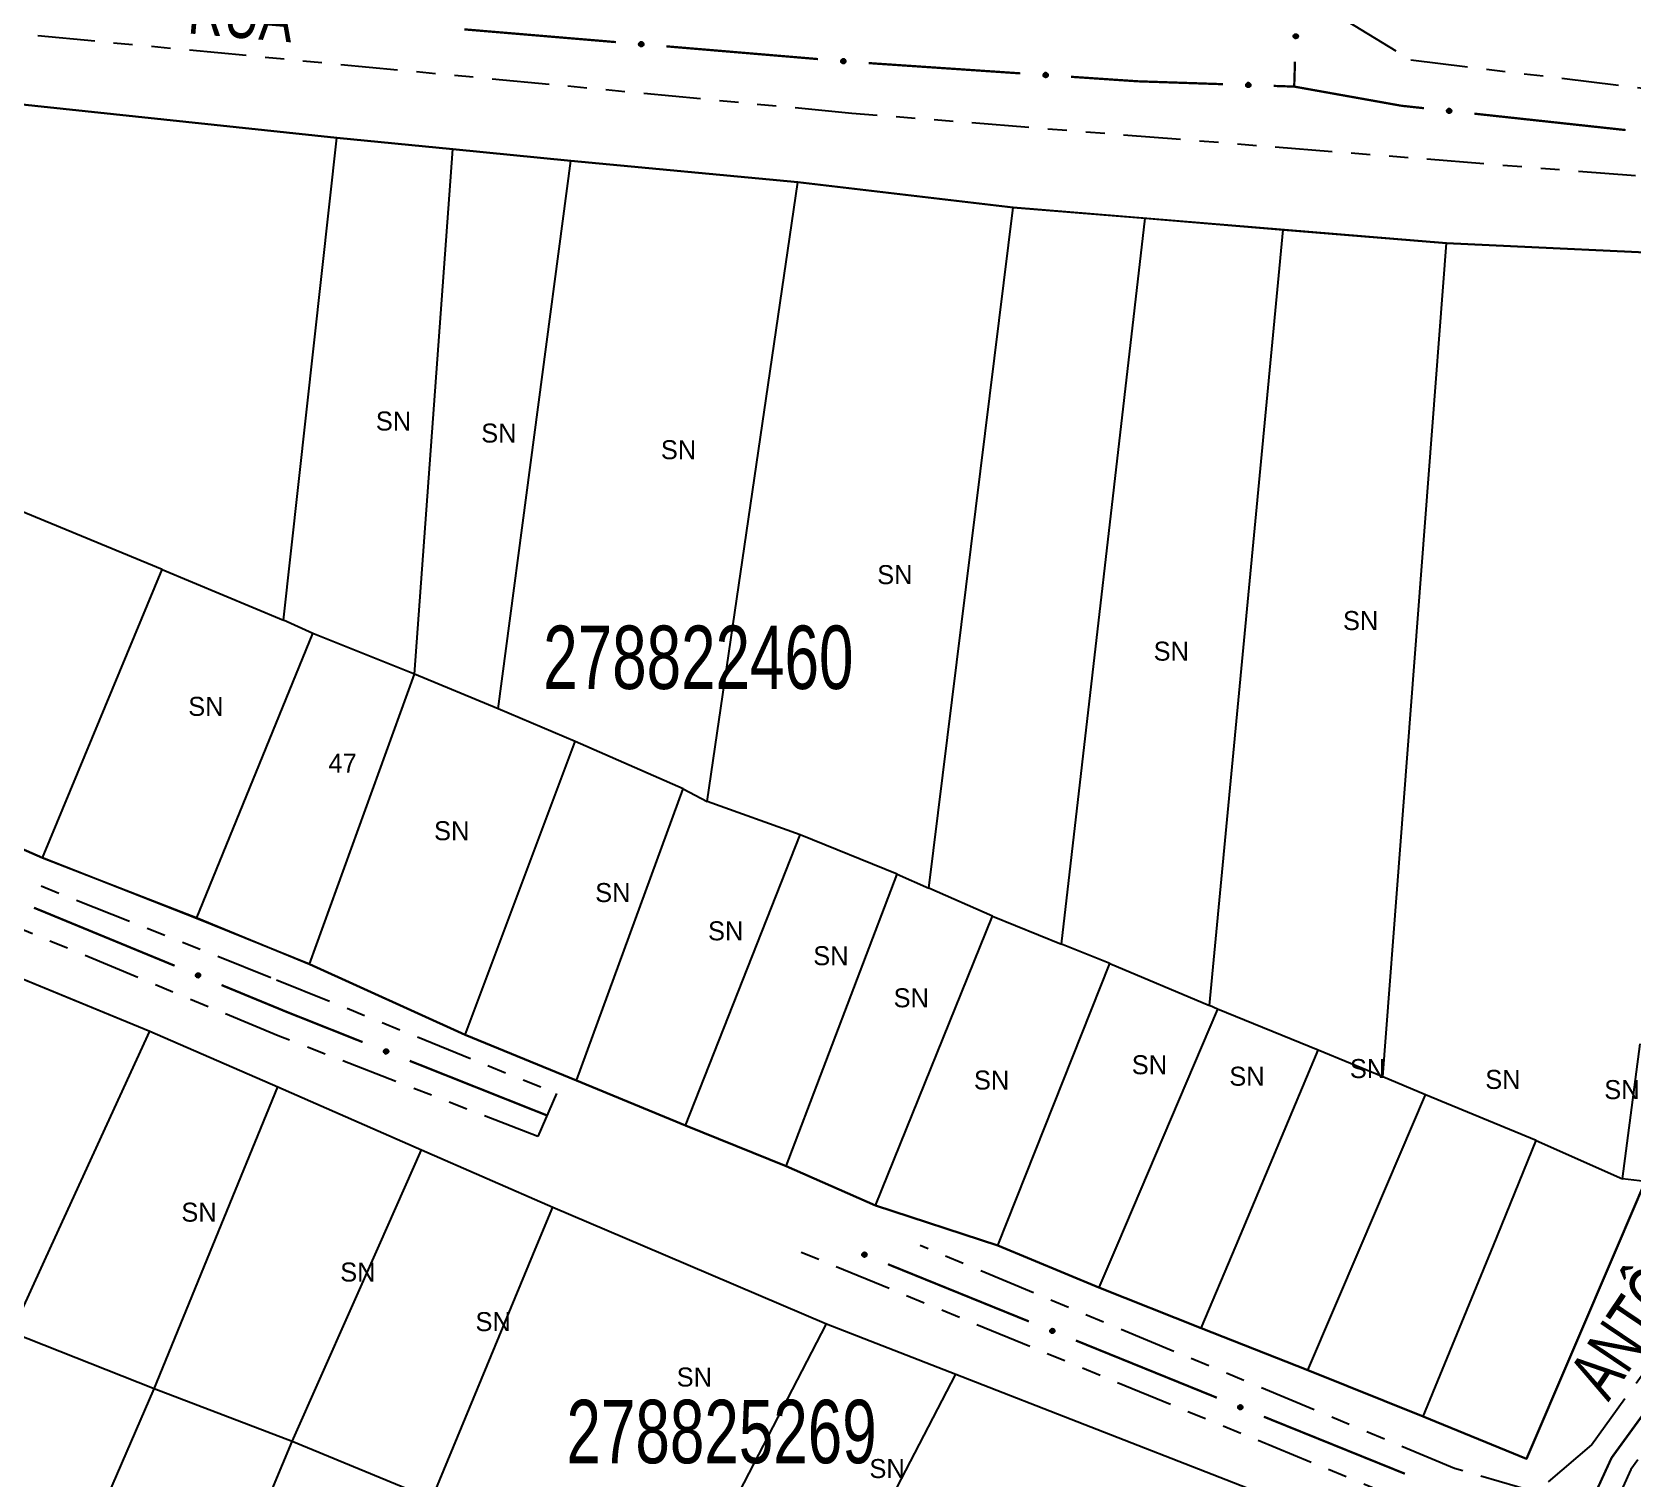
# Model space of a CAD drawing. Extents: x 205454 to 206599, y 4874260 to 4875179.
# Drawn here: x 205575.3 to 205701.6, y 4874433.7 to 4874547.8 of the extents above; entities that cross this region are included whole.
import ezdxf
from ezdxf.enums import TextEntityAlignment as Align

# ---------------------------------------------------------------- set-up
doc = ezdxf.new("R2010")
doc.units = 0
doc.header["$LTSCALE"] = 1.5
doc.header["$MEASUREMENT"] = 0
doc.linetypes.add('TRACO_25', pattern=[8, 3, -1, 1, -1, 1, -1])
for name, color, linetype in [('CD_MALHA_LOTES', 7, 'CONTINUOUS'), ('CD_TXT_QUADRA', 255, 'CONTINUOUS'), ('RU-QUADRA', 210, 'CONTINUOUS'), ('SV-EIXO-RUA-N-PAV', 6, 'CONTINUOUS'), ('SV-RUA-NAO-PAV', 7, 'CONTINUOUS'), ('SV-TXT-RUA-PAV', 7, 'CONTINUOUS'), ('Th_NmrPort', 7, 'CONTINUOUS')]:
    doc.layers.add(name, color=color, linetype=linetype)
doc.styles.add('ARIAL', font='ARIAL.SHX')

msp = doc.modelspace()

# ---------------------------------------------------------------- linework, layer by layer
at = {"layer": 'CD_MALHA_LOTES', "linetype": 'Continuous', "flags": 128}
for points in [[(205561.881396, 4874543.442046), (205599.374692, 4874539.463658)], [(205595.151931, 4874501.414123), (205599.374692, 4874539.463658)], [(205599.374692, 4874539.463658), (205608.520055, 4874538.567054)], [(205605.489206, 4874497.149997), (205608.520055, 4874538.567054)], [(205608.520055, 4874538.567054), (205617.819947, 4874537.6553)], [(205612.079219, 4874494.436462), (205617.819947, 4874537.6553)], [(205617.819947, 4874537.6553), (205635.722695, 4874535.967499)], [(205628.567301, 4874487.117363), (205635.722695, 4874535.967499)], [(205635.722695, 4874535.967499), (205652.699019, 4874533.973116)], [(205646.062796, 4874480.280043), (205652.699019, 4874533.973116)], [(205652.699019, 4874533.973116), (205663.135003, 4874533.113682)], [(205656.519874, 4874475.855895), (205663.135003, 4874533.113682)], [(205663.135003, 4874533.113682), (205674.019821, 4874532.217285)], [(205668.183538, 4874471.029551), (205674.019821, 4874532.217285)], [(205674.019821, 4874532.217285), (205686.88562, 4874531.157749)], [(205681.858178, 4874465.398817), (205686.88562, 4874531.157749)], [(205686.88562, 4874531.157749), (205708.201971, 4874530.152261)], [(205585.589951, 4874505.419817), (205566.036006, 4874513.496088)], [(205576.157188, 4874482.677812), (205585.589951, 4874505.419817)], [(205585.589951, 4874505.419817), (205595.151931, 4874501.414123)], [(205588.303486, 4874477.896822), (205597.477818, 4874500.380395)], [(205597.477818, 4874500.380395), (205595.151931, 4874501.414123)], [(205605.489206, 4874497.149997), (205597.477818, 4874500.380395)], [(205597.219386, 4874474.278776), (205605.489206, 4874497.149997)], [(205612.079219, 4874494.436462), (205605.489206, 4874497.149997)], [(205618.152368, 4874491.852144), (205612.079219, 4874494.436462)], [(205609.4949, 4874468.722491), (205618.152368, 4874491.852144)], [(205626.68062, 4874488.104881), (205618.152368, 4874491.852144)], [(205576.157188, 4874482.677812), (205557.240525, 4874490.939934)], [(205618.281584, 4874465.104444), (205626.68062, 4874488.104881)], [(205626.68062, 4874488.104881), (205628.567301, 4874487.117363)], [(205635.907365, 4874484.503094), (205628.567301, 4874487.117363)], [(205626.857971, 4874461.577962), (205635.907365, 4874484.503094)], [(205643.549076, 4874481.38608), (205635.907365, 4874484.503094)], [(205550.345479, 4874483.098885), (205584.618857, 4874469.015693)], [(205588.303486, 4874477.896822), (205576.157188, 4874482.677812)], [(205634.801328, 4874458.360399), (205643.549076, 4874481.38608)], [(205643.549076, 4874481.38608), (205646.062796, 4874480.280043)], [(205651.090238, 4874478.067969), (205646.062796, 4874480.280043)], [(205597.219386, 4874474.278776), (205588.303486, 4874477.896822)], [(205641.839746, 4874455.243386), (205651.090238, 4874478.067969)], [(205651.090238, 4874478.067969), (205656.519874, 4874475.855895)], [(205660.34073, 4874474.347663), (205656.519874, 4874475.855895)], [(205609.4949, 4874468.722491), (205597.219386, 4874474.278776)], [(205651.501638, 4874452.103752), (205660.34073, 4874474.347663)], [(205660.34073, 4874474.347663), (205668.183538, 4874471.029551)], [(205668.837105, 4874470.727905), (205660.891054, 4874452.104778)], [(205668.837105, 4874470.727905), (205668.183538, 4874471.029551)], [(205676.780463, 4874467.510342), (205668.837105, 4874470.727905)], [(205576.867882, 4874452.10614), (205584.618857, 4874469.015693)], [(205584.618857, 4874469.015693), (205594.711939, 4874464.60449)], [(205618.281584, 4874465.104444), (205609.4949, 4874468.722491)], [(205700.761358, 4874457.354911), (205702.169041, 4874468.013087)], [(205670.289589, 4874452.104625), (205676.780463, 4874467.510342)], [(205681.858178, 4874465.398817), (205676.780463, 4874467.510342)], [(205626.857971, 4874461.577962), (205618.281584, 4874465.104444)], [(205685.226564, 4874463.991134), (205681.858178, 4874465.398817)], [(205589.594076, 4874452.105933), (205594.711939, 4874464.60449)], [(205594.711939, 4874464.60449), (205606.049721, 4874459.649288)], [(205680.15483, 4874452.104465), (205685.226564, 4874463.991134)], [(205693.974312, 4874460.371376), (205685.226564, 4874463.991134)], [(205634.801328, 4874458.360399), (205626.857971, 4874461.577962)], [(205690.584243, 4874452.104296), (205693.974312, 4874460.371376)], [(205693.974312, 4874460.371376), (205700.761358, 4874457.354911)], [(205602.704431, 4874452.105721), (205606.049721, 4874459.649288)], [(205606.049721, 4874459.649288), (205616.403012, 4874455.124361)], [(205641.839746, 4874455.243386), (205634.801328, 4874458.360399)], [(205702.571236, 4874457.153813), (205700.40531, 4874452.104137)], [(205702.571236, 4874457.153813), (205700.761358, 4874457.354911)], [(205615.151336, 4874452.105519), (205616.403012, 4874455.124361)], [(205616.403012, 4874455.124361), (205623.489494, 4874452.105384)], [(205651.501638, 4874452.103752), (205641.839746, 4874455.243386)], [(205573.720521, 4874445.239845), (205576.867882, 4874452.10614)], [(205584.960103, 4874440.789107), (205589.594076, 4874452.105933)], [(205595.841668, 4874436.63032), (205602.704431, 4874452.105721)], [(205606.855868, 4874432.098188), (205615.151336, 4874452.105519)], [(205623.489494, 4874452.105384), (205637.999833, 4874445.923702)], [(205659.473261, 4874448.781902), (205651.501638, 4874452.103752)], [(205660.891054, 4874452.104778), (205659.473261, 4874448.781902)], [(205667.54623, 4874445.593419), (205670.289589, 4874452.104625)], [(205675.9584, 4874442.269255), (205680.15483, 4874452.104465)], [(205685.048971, 4874438.60589), (205690.584243, 4874452.104296)], [(205700.40531, 4874452.104137), (205693.18978, 4874435.281726)], [(205667.54623, 4874445.593419), (205659.473261, 4874448.781902)], [(205584.960103, 4874440.789107), (205573.720521, 4874445.239845)], [(205626.914363, 4874424.536863), (205637.999833, 4874445.923702)], [(205637.999833, 4874445.923702), (205648.189695, 4874441.948221)], [(205675.9584, 4874442.269255), (205667.54623, 4874445.593419)], [(205637.10658, 4874420.570064), (205648.189695, 4874441.948221)], [(205648.189695, 4874441.948221), (205669.495393, 4874433.635999)], [(205685.048971, 4874438.60589), (205675.9584, 4874442.269255)], [(205575.512253, 4874418.990555), (205584.960103, 4874440.789107)], [(205595.841668, 4874436.63032), (205584.960103, 4874440.789107)], [(205693.18978, 4874435.281726), (205685.048971, 4874438.60589)], [(205586.534662, 4874414.368695), (205595.841668, 4874436.63032)], [(205606.855868, 4874432.098188), (205595.841668, 4874436.63032)]]:
    msp.add_lwpolyline(points, dxfattribs=at)
at = {"layer": 'RU-QUADRA', "linetype": 'Continuous', "flags": 128}
for points in [[(205708.201971, 4874530.152261), (205686.88562, 4874531.157749), (205652.699019, 4874533.973116), (205635.722695, 4874535.967499), (205617.819947, 4874537.6553), (205608.520055, 4874538.567054), (205599.374692, 4874539.463658), (205561.881396, 4874543.442046), (205561.881396, 4874544.647619), (205550.3128, 4874546.425417), (205550.06107, 4874544.159841), (205540.411394, 4874545.082853), (205531.18127, 4874546.005866), (205524.720183, 4874546.677147), (205518.930378, 4874547.348429), (205504.66564, 4874549.949646)], [(205557.240525, 4874490.939934), (205576.157188, 4874482.677812), (205588.357738, 4874477.932243), (205597.219386, 4874474.278776), (205609.4949, 4874468.722491), (205618.281584, 4874465.104444), (205626.857971, 4874461.577962), (205634.801328, 4874458.360399), (205641.839746, 4874455.243386), (205651.49597, 4874452.10493), (205659.473261, 4874448.781902), (205667.54623, 4874445.593419), (205675.9584, 4874442.269255), (205685.048971, 4874438.60589), (205693.18978, 4874435.281726), (205700.40531, 4874452.104137), (205702.571236, 4874457.153813)], [(205550.363656, 4874483.091419), (205584.618857, 4874469.015693), (205594.711939, 4874464.60449), (205606.049721, 4874459.649288), (205616.403012, 4874455.124361), (205623.489494, 4874452.105384), (205637.999833, 4874445.923702), (205648.189695, 4874441.948221), (205669.495393, 4874433.635999), (205678.758668, 4874430.022017), (205688.021872, 4874426.408063), (205676.947955, 4874405.063847), (205665.436864, 4874381.461696), (205652.489589, 4874386.712817), (205630.779439, 4874395.816205), (205619.623781, 4874400.493937), (205608.24624, 4874405.264709), (205586.534662, 4874414.368695), (205575.512253, 4874418.990555), (205564.108776, 4874423.772201)]]:
    msp.add_lwpolyline(points, dxfattribs=at)
at = {"layer": 'SV-EIXO-RUA-N-PAV', "const_width": 0.18}
for points in [[(205621.376459, 4874547.013053), (205609.418572, 4874548.017516)], [(205637.320308, 4874545.673769), (205625.362421, 4874546.678232)], [(205653.280298, 4874544.547317), (205641.307697, 4874545.357771)], [(205674.938285, 4874545.473437), (205674.907842, 4874544.473901)], [(205662.529068, 4874543.921246), (205657.271165, 4874544.277166)], [(205663.258714, 4874543.896535), (205662.529068, 4874543.921246)], [(205669.255275, 4874543.693429), (205663.258714, 4874543.896535)], [(205674.878271, 4874543.502975), (205673.252983, 4874543.558025)], [(205674.907842, 4874544.473901), (205674.878271, 4874543.502975)], [(205675.246221, 4874543.437217), (205674.878271, 4874543.502975)], [(205683.327878, 4874541.992879), (205675.246221, 4874543.437217)], [(205684.11357, 4874541.907731), (205683.327878, 4874541.992879)], [(205685.107749, 4874541.799988), (205684.11357, 4874541.907731)], [(205701.014608, 4874540.076091), (205689.084464, 4874541.369013)], [(205575.478708, 4874478.737466), (205576.063769, 4874478.499628)], [(205576.063769, 4874478.499628), (205586.574078, 4874474.166625)], [(205590.272142, 4874472.642053), (205594.894723, 4874470.736338)], [(205594.894723, 4874470.736338), (205595.367839, 4874470.54129)], [(205595.367839, 4874470.54129), (205601.396791, 4874468.143542)], [(205605.113631, 4874466.665334), (205615.334942, 4874462.600261)], [(205615.334942, 4874462.600261), (205615.945342, 4874462.357502)], [(205653.951013, 4874446.112354), (205642.831564, 4874450.62432)], [(205668.776946, 4874440.096398), (205657.657496, 4874444.608365)], [(205683.610116, 4874434.098311), (205672.485153, 4874438.596666)], [(205702.677553, 4874439.162574), (205700.325917, 4874435.926866)], [(205700.325917, 4874435.926866), (205699.908916, 4874435.353097)], [(205699.908916, 4874435.353097), (205698.118973, 4874431.453578)]]:
    msp.add_lwpolyline(points, dxfattribs=at)
at = {"layer": 'SV-EIXO-RUA-N-PAV'}
for points in [[(205675.113574, 4874547.612773), (205675.14759, 4874547.577631), (205675.169639, 4874547.540473), (205675.179109, 4874547.504188), (205675.179116, 4874547.469942), (205675.175178, 4874547.434905), (205675.163413, 4874547.400458), (205675.141888, 4874547.365117), (205675.106875, 4874547.330746), (205675.067325, 4874547.310661), (205675.032248, 4874547.299474), (205674.996539, 4874547.29741), (205674.962567, 4874547.301806), (205674.927189, 4874547.315209), (205674.891587, 4874547.337374), (205674.857879, 4874547.373416), (205674.836512, 4874547.409994), (205674.828274, 4874547.445331), (205674.826427, 4874547.481244), (205674.830876, 4874547.516965), (205674.842619, 4874547.550713), (205674.864999, 4874547.586518), (205674.901015, 4874547.619317), (205674.937253, 4874547.641044), (205674.972465, 4874547.649776), (205675.007862, 4874547.650799), (205675.043052, 4874547.647276), (205675.078172, 4874547.636892), (205675.113574, 4874547.612773)], [(205623.503402, 4874546.723922), (205623.466496, 4874546.691828), (205623.428214, 4874546.671792), (205623.391476, 4874546.664271), (205623.357278, 4874546.66609), (205623.322502, 4874546.671891), (205623.28873, 4874546.685476), (205623.254587, 4874546.708856), (205623.222134, 4874546.745652), (205623.204186, 4874546.786216), (205623.194885, 4874546.82184), (205623.194729, 4874546.857608), (205623.200931, 4874546.891298), (205623.216201, 4874546.925911), (205623.240233, 4874546.96028), (205623.278022, 4874546.992018), (205623.315687, 4874547.011403), (205623.351413, 4874547.017745), (205623.387373, 4874547.017675), (205623.422806, 4874547.011327), (205623.45588, 4874546.997801), (205623.490441, 4874546.973543), (205623.521272, 4874546.93583), (205623.541036, 4874546.898484), (205623.547877, 4874546.862856), (205623.547011, 4874546.827455), (205623.541617, 4874546.792504), (205623.529374, 4874546.757987), (205623.503402, 4874546.723922)], [(205639.447251, 4874545.384638), (205639.410345, 4874545.352544), (205639.372063, 4874545.332508), (205639.335325, 4874545.324987), (205639.301127, 4874545.326806), (205639.266351, 4874545.332608), (205639.232579, 4874545.346192), (205639.198436, 4874545.369572), (205639.165983, 4874545.406368), (205639.148035, 4874545.446932), (205639.138734, 4874545.482556), (205639.138578, 4874545.518325), (205639.144779, 4874545.552014), (205639.16005, 4874545.586627), (205639.184082, 4874545.620996), (205639.221871, 4874545.652734), (205639.259536, 4874545.672119), (205639.295262, 4874545.678461), (205639.331222, 4874545.678391), (205639.366655, 4874545.672043), (205639.399729, 4874545.658517), (205639.43429, 4874545.634259), (205639.465121, 4874545.596546), (205639.484885, 4874545.5592), (205639.491726, 4874545.523573), (205639.49086, 4874545.488171), (205639.485465, 4874545.45322), (205639.473223, 4874545.418703), (205639.447251, 4874545.384638)], [(205655.411649, 4874544.292708), (205655.375268, 4874544.260021), (205655.337317, 4874544.239367), (205655.300705, 4874544.231251), (205655.266482, 4874544.232515), (205655.231617, 4874544.237752), (205655.197629, 4874544.250787), (205655.163112, 4874544.27361), (205655.130066, 4874544.309875), (205655.111463, 4874544.350143), (205655.101586, 4874544.385611), (205655.100849, 4874544.421373), (205655.106504, 4874544.455158), (205655.121212, 4874544.490014), (205655.144682, 4874544.524768), (205655.181952, 4874544.557115), (205655.219298, 4874544.577108), (205655.254917, 4874544.584029), (205655.290873, 4874544.584541), (205655.326404, 4874544.578769), (205655.359693, 4874544.565781), (205655.394643, 4874544.542086), (205655.426082, 4874544.504878), (205655.446448, 4874544.467858), (205655.453866, 4874544.432346), (205655.453574, 4874544.396935), (205655.448747, 4874544.361901), (205655.437066, 4874544.32719), (205655.411649, 4874544.292708)], [(205671.394001, 4874543.510846), (205671.358743, 4874543.47695), (205671.32151, 4874543.455027), (205671.285192, 4874543.445681), (205671.250947, 4874543.445791), (205671.215924, 4874543.449849), (205671.181516, 4874543.46173), (205671.146249, 4874543.483376), (205671.111998, 4874543.518506), (205671.092048, 4874543.558124), (205671.08098, 4874543.593239), (205671.079038, 4874543.628955), (205671.08355, 4874543.662912), (205671.097074, 4874543.698244), (205671.119359, 4874543.73377), (205671.155517, 4874543.767355), (205671.192167, 4874543.788597), (205671.227532, 4874543.796714), (205671.263451, 4874543.79844), (205671.299157, 4874543.793868), (205671.332865, 4874543.78201), (205671.368594, 4874543.759508), (205671.401269, 4874543.723381), (205671.422873, 4874543.687069), (205671.431485, 4874543.651827), (205671.432387, 4874543.616427), (205671.428744, 4874543.58125), (205671.41824, 4874543.546165), (205671.394001, 4874543.510846)], [(205687.22709, 4874541.45958), (205687.18942, 4874541.428387), (205687.150666, 4874541.409282), (205687.113756, 4874541.40265), (205687.079613, 4874541.405294), (205687.044986, 4874541.411933), (205687.011553, 4874541.426329), (205686.977984, 4874541.450527), (205686.946429, 4874541.488096), (205686.929466, 4874541.529082), (205686.921028, 4874541.56492), (205686.921735, 4874541.600682), (205686.928749, 4874541.634211), (205686.944851, 4874541.668445), (205686.969705, 4874541.702224), (205687.00825, 4874541.733041), (205687.046372, 4874541.751511), (205687.082241, 4874541.756988), (205687.118189, 4874541.756049), (205687.153458, 4874541.748847), (205687.186196, 4874541.734527), (205687.220161, 4874541.709441), (205687.250072, 4874541.670995), (205687.268928, 4874541.633183), (205687.274908, 4874541.5974), (205687.273187, 4874541.56203), (205687.26695, 4874541.527219), (205687.253878, 4874541.493009), (205687.22709, 4874541.45958)], [(205588.332232, 4874473.560873), (205588.377115, 4874473.580303), (205588.419663, 4874473.587823), (205588.456956, 4874473.583882), (205588.489003, 4874473.571806), (205588.520396, 4874473.55576), (205588.548478, 4874473.532598), (205588.573952, 4874473.499987), (205588.593758, 4874473.4551), (205588.598598, 4874473.411007), (205588.59669, 4874473.374239), (205588.586022, 4874473.340098), (205588.569922, 4874473.309862), (205588.544899, 4874473.281487), (205588.511599, 4874473.255995), (205588.465981, 4874473.237171), (205588.424217, 4874473.230084), (205588.388246, 4874473.234844), (205588.353991, 4874473.245786), (205588.322137, 4874473.262552), (205588.294702, 4874473.285447), (205588.269096, 4874473.319021), (205588.251113, 4874473.364292), (205588.243569, 4874473.405866), (205588.247822, 4874473.441894), (205588.259354, 4874473.475376), (205588.275066, 4874473.507059), (205588.297173, 4874473.536257), (205588.332232, 4874473.560873)], [(205603.162382, 4874467.559823), (205603.207019, 4874467.579813), (205603.24947, 4874467.587865), (205603.286809, 4874467.58439), (205603.319004, 4874467.572716), (205603.350596, 4874467.557063), (205603.378965, 4874467.534255), (205603.404845, 4874467.501965), (205603.425211, 4874467.457329), (205603.430602, 4874467.4133), (205603.429153, 4874467.376511), (205603.418913, 4874467.342239), (205603.403193, 4874467.311804), (205603.378526, 4874467.283119), (205603.345548, 4874467.257212), (205603.300169, 4874467.237819), (205603.258497, 4874467.230211), (205603.222469, 4874467.23452), (205603.18808, 4874467.245033), (205603.156019, 4874467.2614), (205603.1283, 4874467.28395), (205603.102276, 4874467.317201), (205603.083728, 4874467.362244), (205603.075665, 4874467.403719), (205603.079467, 4874467.439798), (205603.09058, 4874467.473422), (205603.105894, 4874467.505299), (205603.127634, 4874467.534771), (205603.162382, 4874467.559823)], [(205641.070069, 4874451.220289), (205641.025295, 4874451.20061), (205640.982789, 4874451.192853), (205640.945475, 4874451.196587), (205640.913362, 4874451.208484), (205640.88188, 4874451.224356), (205640.853669, 4874451.247361), (205640.828015, 4874451.279829), (205640.807959, 4874451.324606), (205640.802874, 4874451.368671), (205640.804578, 4874451.40545), (205640.815056, 4874451.43965), (205640.830987, 4874451.469975), (205640.855852, 4874451.498488), (205640.88901, 4874451.524165), (205640.934523, 4874451.543242), (205640.976246, 4874451.550561), (205641.012243, 4874451.546002), (205641.046559, 4874451.53525), (205641.078506, 4874451.518661), (205641.106067, 4874451.495919), (205641.13186, 4874451.462488), (205641.150094, 4874451.417317), (205641.157869, 4874451.375787), (205641.153816, 4874451.339735), (205641.142471, 4874451.306189), (205641.126935, 4874451.274419), (205641.104991, 4874451.245099), (205641.070069, 4874451.220289)], [(205655.896002, 4874445.204333), (205655.851227, 4874445.184654), (205655.808722, 4874445.176897), (205655.771407, 4874445.180631), (205655.739294, 4874445.192528), (205655.707812, 4874445.2084), (205655.679602, 4874445.231405), (205655.653947, 4874445.263874), (205655.633892, 4874445.30865), (205655.628807, 4874445.352716), (205655.630511, 4874445.389494), (205655.640988, 4874445.423694), (205655.65692, 4874445.454019), (205655.681785, 4874445.482532), (205655.714943, 4874445.508209), (205655.760455, 4874445.527286), (205655.802179, 4874445.534605), (205655.838176, 4874445.530046), (205655.872492, 4874445.519294), (205655.904438, 4874445.502705), (205655.932, 4874445.479963), (205655.957792, 4874445.446532), (205655.976026, 4874445.401362), (205655.983801, 4874445.359831), (205655.979749, 4874445.323779), (205655.968403, 4874445.290233), (205655.952868, 4874445.258463), (205655.930923, 4874445.229143), (205655.896002, 4874445.204333)], [(205670.722931, 4874439.190478), (205670.67818, 4874439.170744), (205670.635684, 4874439.162935), (205670.598365, 4874439.166623), (205670.566238, 4874439.178482), (205670.534736, 4874439.194315), (205670.506498, 4874439.217285), (205670.480804, 4874439.249723), (205670.460693, 4874439.294475), (205670.455555, 4874439.338534), (205670.457213, 4874439.375314), (205670.467649, 4874439.409527), (205670.483543, 4874439.439871), (205670.508374, 4874439.468415), (205670.5415, 4874439.494132), (205670.586989, 4874439.513265), (205670.628704, 4874439.520635), (205670.664706, 4874439.51612), (205670.699035, 4874439.50541), (205670.731002, 4874439.48886), (205670.758591, 4874439.466152), (205670.784425, 4874439.432753), (205670.802714, 4874439.387605), (205670.81054, 4874439.346083), (205670.806531, 4874439.310027), (205670.795227, 4874439.276467), (205670.77973, 4874439.244678), (205670.757822, 4874439.215331), (205670.722931, 4874439.190478)]]:
    msp.add_lwpolyline(points, close=True, dxfattribs=at)
for points in [[(205674.830876, 4874547.516965), (205674.836512, 4874547.409994)], [(205674.837251, 4874547.529482), (205674.846902, 4874547.398133)], [(205674.842619, 4874547.550713), (205674.857879, 4874547.373416)], [(205674.85602, 4874547.563039), (205674.874505, 4874547.363163)], [(205674.864999, 4874547.586518), (205674.891587, 4874547.337374)], [(205674.884419, 4874547.599033), (205674.908969, 4874547.32935)], [(205674.901015, 4874547.619317), (205674.927189, 4874547.315209)], [(205674.918066, 4874547.628042), (205674.943973, 4874547.313267)], [(205674.937253, 4874547.641044), (205674.962567, 4874547.301806)], [(205674.953984, 4874547.641965), (205674.979144, 4874547.30264)], [(205674.972465, 4874547.649776), (205674.996539, 4874547.29741)], [(205674.989653, 4874547.647704), (205675.011836, 4874547.300279)], [(205675.007862, 4874547.650799), (205675.032248, 4874547.299474)], [(205675.026437, 4874547.645219), (205675.051721, 4874547.309985)], [(205675.043052, 4874547.647276), (205675.067325, 4874547.310661)], [(205675.060326, 4874547.637361), (205675.08768, 4874547.325272)], [(205675.078172, 4874547.636892), (205675.106875, 4874547.330746)], [(205675.09405, 4874547.624047), (205675.122608, 4874547.351511)], [(205675.113574, 4874547.612773), (205675.141888, 4874547.365117)], [(205675.131325, 4874547.592878), (205675.152455, 4874547.390192)], [(205675.14759, 4874547.577631), (205675.163413, 4874547.400458)], [(205675.16025, 4874547.556503), (205675.168579, 4874547.42656)], [(205675.169639, 4874547.540473), (205675.175178, 4874547.434905)], [(205623.547877, 4874546.862856), (205623.194729, 4874546.857608)], [(205623.547011, 4874546.827455), (205623.194885, 4874546.82184)], [(205623.544892, 4874546.845803), (205623.196778, 4874546.842181)], [(205623.541063, 4874546.881727), (205623.200879, 4874546.8747)], [(205623.541036, 4874546.898484), (205623.200931, 4874546.891298)], [(205623.541617, 4874546.792504), (205623.204186, 4874546.786216)], [(205623.540448, 4874546.809204), (205623.204344, 4874546.801835)], [(205623.529075, 4874546.918337), (205623.213367, 4874546.909254)], [(205623.521272, 4874546.93583), (205623.216201, 4874546.925911)], [(205623.530794, 4874546.775782), (205623.217691, 4874546.765111)], [(205623.529374, 4874546.757987), (205623.222134, 4874546.745652)], [(205623.501902, 4874546.953483), (205623.231293, 4874546.94335)], [(205623.490441, 4874546.973543), (205623.240233, 4874546.96028)], [(205623.515701, 4874546.742817), (205623.24203, 4874546.728833)], [(205623.503402, 4874546.723922), (205623.254587, 4874546.708856)], [(205623.467474, 4874546.983762), (205623.266897, 4874546.975962)], [(205623.45588, 4874546.997801), (205623.278022, 4874546.992018)], [(205623.482589, 4874546.707257), (205623.279064, 4874546.696967)], [(205623.466496, 4874546.691828), (205623.28873, 4874546.685476)], [(205623.434965, 4874547.004294), (205623.303289, 4874547.001661)], [(205623.444723, 4874546.680313), (205623.31452, 4874546.678926)], [(205623.422806, 4874547.011327), (205623.315687, 4874547.011403)], [(205623.428214, 4874546.671792), (205623.322502, 4874546.671891)], [(205639.491726, 4874545.523573), (205639.138578, 4874545.518325)], [(205639.49086, 4874545.488171), (205639.138734, 4874545.482556)], [(205639.488741, 4874545.506519), (205639.140627, 4874545.502897)], [(205639.484911, 4874545.542443), (205639.144728, 4874545.535416)], [(205639.484885, 4874545.5592), (205639.144779, 4874545.552014)], [(205639.485465, 4874545.45322), (205639.148035, 4874545.446932)], [(205639.484297, 4874545.469921), (205639.148192, 4874545.462551)], [(205639.472924, 4874545.579053), (205639.157216, 4874545.56997)], [(205639.465121, 4874545.596546), (205639.16005, 4874545.586627)], [(205639.474643, 4874545.436498), (205639.16154, 4874545.425827)], [(205639.473223, 4874545.418703), (205639.165983, 4874545.406368)], [(205639.445751, 4874545.614199), (205639.175142, 4874545.604067)], [(205639.43429, 4874545.634259), (205639.184082, 4874545.620996)], [(205639.45955, 4874545.403533), (205639.185879, 4874545.389549)], [(205639.447251, 4874545.384638), (205639.198436, 4874545.369572)], [(205639.411323, 4874545.644478), (205639.210746, 4874545.636678)], [(205639.399729, 4874545.658517), (205639.221871, 4874545.652734)], [(205639.426438, 4874545.367973), (205639.222913, 4874545.357683)], [(205639.410345, 4874545.352544), (205639.232579, 4874545.346192)], [(205639.378814, 4874545.66501), (205639.247138, 4874545.662377)], [(205639.388572, 4874545.341029), (205639.258369, 4874545.339642)], [(205639.366655, 4874545.672043), (205639.259536, 4874545.672119)], [(205639.372063, 4874545.332508), (205639.266351, 4874545.332608)], [(205655.338676, 4874544.571934), (205655.207059, 4874544.567167)], [(205655.326404, 4874544.578769), (205655.219298, 4874544.577108)], [(205655.453866, 4874544.432346), (205655.100849, 4874544.421373)], [(205655.453574, 4874544.396935), (205655.101586, 4874544.385611)], [(205655.451157, 4874544.415246), (205655.103148, 4874544.40598)], [(205655.446448, 4874544.467858), (205655.106504, 4874544.455158)], [(205655.446747, 4874544.451104), (205655.106722, 4874544.438562)], [(205655.447308, 4874544.37858), (205655.111367, 4874544.365762)], [(205655.448747, 4874544.361901), (205655.111463, 4874544.350143)], [(205655.434167, 4874544.487514), (205655.118647, 4874544.473313)], [(205655.426082, 4874544.504878), (205655.121212, 4874544.490014)], [(205655.438197, 4874544.345006), (205655.125308, 4874544.32926)], [(205655.437066, 4874544.32719), (205655.130066, 4874544.309875)], [(205655.406428, 4874544.522215), (205655.136019, 4874544.507696)], [(205655.394643, 4874544.542086), (205655.144682, 4874544.524768)], [(205655.42364, 4874544.3118), (205655.150232, 4874544.293381)], [(205655.411649, 4874544.292708), (205655.163112, 4874544.27361)], [(205655.371513, 4874544.551931), (205655.171089, 4874544.540881)], [(205655.359693, 4874544.565781), (205655.181952, 4874544.557115)], [(205655.391109, 4874544.275708), (205655.187778, 4874544.262119)], [(205655.375268, 4874544.260021), (205655.197629, 4874544.250787)], [(205655.353685, 4874544.248153), (205655.223522, 4874544.244656)], [(205655.337317, 4874544.239367), (205655.231617, 4874544.237752)], [(205671.431485, 4874543.651827), (205671.079038, 4874543.628955)], [(205671.432387, 4874543.616427), (205671.08098, 4874543.593239)], [(205671.429354, 4874543.634646), (205671.081855, 4874543.613649)], [(205671.422873, 4874543.687069), (205671.08355, 4874543.662912)], [(205671.423736, 4874543.670334), (205671.084327, 4874543.646332)], [(205671.426743, 4874543.597871), (205671.091426, 4874543.573731)], [(205671.428744, 4874543.58125), (205671.092048, 4874543.558124)], [(205671.409936, 4874543.7063), (205671.095075, 4874543.681466)], [(205671.401269, 4874543.723381), (205671.097074, 4874543.698244)], [(205671.418769, 4874543.564009), (205671.106589, 4874543.537719)], [(205671.381042, 4874543.740046), (205671.111277, 4874543.716416)], [(205671.41824, 4874543.546165), (205671.111998, 4874543.518506)], [(205671.368594, 4874543.759508), (205671.119359, 4874543.73377)], [(205671.405341, 4874543.530331), (205671.13271, 4874543.502702)], [(205671.345145, 4874543.768568), (205671.145207, 4874543.750764)], [(205671.394001, 4874543.510846), (205671.146249, 4874543.483376)], [(205671.332865, 4874543.78201), (205671.155517, 4874543.767355)], [(205671.374045, 4874543.493163), (205671.171288, 4874543.472724)], [(205671.311652, 4874543.787451), (205671.180271, 4874543.778248)], [(205671.358743, 4874543.47695), (205671.181516, 4874543.46173)], [(205671.299157, 4874543.793868), (205671.192167, 4874543.788597)], [(205671.337572, 4874543.464361), (205671.207601, 4874543.456476)], [(205671.32151, 4874543.455027), (205671.215924, 4874543.449849)], [(205687.273187, 4874541.56203), (205686.921028, 4874541.56492)], [(205687.274908, 4874541.5974), (205686.921735, 4874541.600682)], [(205687.271511, 4874541.580424), (205686.923411, 4874541.585209)], [(205687.26855, 4874541.61643), (205686.928296, 4874541.61762)], [(205687.268928, 4874541.633183), (205686.928749, 4874541.634211)], [(205687.26695, 4874541.527219), (205686.929466, 4874541.529082)], [(205687.266185, 4874541.543943), (205686.93, 4874541.544692)], [(205687.257451, 4874541.653318), (205686.941615, 4874541.651862)], [(205687.255726, 4874541.510764), (205686.942457, 4874541.507657)], [(205687.250072, 4874541.670995), (205686.944851, 4874541.668445)], [(205687.253878, 4874541.493009), (205686.946429, 4874541.488096)], [(205687.231134, 4874541.689111), (205686.96036, 4874541.685516)], [(205687.239842, 4874541.478173), (205686.965913, 4874541.470802)], [(205687.220161, 4874541.709441), (205686.969705, 4874541.702224)], [(205687.22709, 4874541.45958), (205686.977984, 4874541.450527)], [(205687.197447, 4874541.720212), (205686.99674, 4874541.717258)], [(205687.20588, 4874541.443423), (205687.002166, 4874541.43805)], [(205687.186196, 4874541.734527), (205687.00825, 4874541.733041)], [(205687.18942, 4874541.428387), (205687.011553, 4874541.426329)], [(205687.165444, 4874541.741523), (205687.033742, 4874541.742071)], [(205687.167375, 4874541.417401), (205687.037177, 4874541.419158)], [(205687.150666, 4874541.409282), (205687.044986, 4874541.411933)], [(205687.153458, 4874541.748847), (205687.046372, 4874541.751511)], [(205588.243569, 4874473.405866), (205588.569922, 4874473.309862)], [(205588.247822, 4874473.441894), (205588.586022, 4874473.340098)], [(205588.248611, 4874473.421846), (205588.574991, 4874473.325666)], [(205588.248966, 4874473.383326), (205588.552638, 4874473.296507)], [(205588.251113, 4874473.364292), (205588.544899, 4874473.281487)], [(205588.255826, 4874473.457246), (205588.588734, 4874473.355423)], [(205588.259354, 4874473.475376), (205588.59669, 4874473.374239)], [(205588.264237, 4874473.341607), (205588.525239, 4874473.269429)], [(205588.269096, 4874473.319021), (205588.511599, 4874473.255995)], [(205588.271129, 4874473.490787), (205588.593724, 4874473.396168)], [(205588.275066, 4874473.507059), (205588.598598, 4874473.411007)], [(205588.287897, 4874473.302335), (205588.481441, 4874473.249111)], [(205588.290439, 4874473.519725), (205588.592108, 4874473.435208)], [(205588.294702, 4874473.285447), (205588.465981, 4874473.237171)], [(205588.297173, 4874473.536257), (205588.593758, 4874473.4551)], [(205588.312674, 4874473.272933), (205588.438981, 4874473.235621)], [(205588.314794, 4874473.546582), (205588.57988, 4874473.477148)], [(205588.322137, 4874473.262552), (205588.424217, 4874473.230084)], [(205588.332232, 4874473.560873), (205588.573952, 4874473.499987)], [(205588.35711, 4874473.570463), (205588.554217, 4874473.518722)], [(205588.377115, 4874473.580303), (205588.548478, 4874473.532598)], [(205588.401351, 4874473.584695), (205588.525877, 4874473.546641)], [(205588.419663, 4874473.587823), (205588.520396, 4874473.55576)], [(205603.145125, 4874467.545316), (205603.411058, 4874467.479202)], [(205603.162382, 4874467.559823), (205603.404845, 4874467.501965)], [(205603.187139, 4874467.569724), (205603.384877, 4874467.520452)], [(205603.207019, 4874467.579813), (205603.378965, 4874467.534255)], [(205603.231199, 4874467.584507), (205603.35619, 4874467.548014)], [(205603.24947, 4874467.587865), (205603.350596, 4874467.557063)], [(205603.075665, 4874467.403719), (205603.403193, 4874467.311804)], [(205603.079467, 4874467.439798), (205603.418913, 4874467.342239)], [(205603.080507, 4874467.419762), (205603.408064, 4874467.327671)], [(205603.081343, 4874467.381249), (205603.386077, 4874467.298235)], [(205603.083728, 4874467.362244), (205603.378526, 4874467.283119)], [(205603.087278, 4874467.455249), (205603.421434, 4874467.357597)], [(205603.09058, 4874467.473422), (205603.429153, 4874467.376511)], [(205603.097135, 4874467.339725), (205603.359019, 4874467.270815)], [(205603.102161, 4874467.488979), (205603.425914, 4874467.398401)], [(205603.102276, 4874467.317201), (205603.345548, 4874467.257212)], [(205603.105894, 4874467.505299), (205603.430602, 4874467.4133)], [(205603.121107, 4874467.518156), (205603.42381, 4874467.437418)], [(205603.121284, 4874467.300751), (205603.315478, 4874467.249951)], [(205603.127634, 4874467.534771), (205603.425211, 4874467.457329)], [(205603.1283, 4874467.28395), (205603.300169, 4874467.237819)], [(205603.146427, 4874467.271661), (205603.273191, 4874467.235932)], [(205603.156019, 4874467.2614), (205603.258497, 4874467.230211)], [(205641.126935, 4874451.274419), (205640.802874, 4874451.368671)], [(205641.142471, 4874451.306189), (205640.804578, 4874451.40545)], [(205641.130781, 4874451.290713), (205640.807665, 4874451.383538)], [(205641.104991, 4874451.245099), (205640.807959, 4874451.324606)], [(205641.111633, 4874451.261669), (205640.809499, 4874451.344507)], [(205641.145898, 4874451.324339), (205640.812429, 4874451.42431)], [(205641.153816, 4874451.339735), (205640.815056, 4874451.43965)], [(205641.087427, 4874451.234676), (205640.82196, 4874451.302636)], [(205641.152916, 4874451.359778), (205640.826007, 4874451.454142)], [(205641.070069, 4874451.220289), (205640.828015, 4874451.279829)], [(205641.157869, 4874451.375787), (205640.830987, 4874451.469975)], [(205641.045245, 4874451.21056), (205640.847853, 4874451.261205)], [(205641.152347, 4874451.398296), (205640.848197, 4874451.483425)], [(205641.025295, 4874451.20061), (205640.853669, 4874451.247361)], [(205641.150094, 4874451.417317), (205640.855852, 4874451.498488)], [(205641.136844, 4874451.439929), (205640.875445, 4874451.510656)], [(205641.001083, 4874451.196083), (205640.876348, 4874451.233444)], [(205640.982789, 4874451.192853), (205640.88188, 4874451.224356)], [(205641.13186, 4874451.462488), (205640.88901, 4874451.524165)], [(205641.112966, 4874451.479069), (205640.91913, 4874451.531217)], [(205641.106067, 4874451.495919), (205640.934523, 4874451.543242)], [(205641.088026, 4874451.508333), (205640.961514, 4874451.544942)], [(205641.078506, 4874451.518661), (205640.976246, 4874451.550561)], [(205655.952868, 4874445.258463), (205655.628807, 4874445.352716)], [(205655.968403, 4874445.290233), (205655.630511, 4874445.389494)], [(205655.956714, 4874445.274757), (205655.633598, 4874445.367582)], [(205655.930923, 4874445.229143), (205655.633892, 4874445.30865)], [(205655.937566, 4874445.245713), (205655.635431, 4874445.328551)], [(205655.971831, 4874445.308383), (205655.638361, 4874445.408354)], [(205655.979749, 4874445.323779), (205655.640988, 4874445.423694)], [(205655.91336, 4874445.21872), (205655.647893, 4874445.28668)], [(205655.978848, 4874445.343823), (205655.651939, 4874445.438186)], [(205655.896002, 4874445.204333), (205655.653947, 4874445.263874)], [(205655.983801, 4874445.359831), (205655.65692, 4874445.454019)], [(205655.871177, 4874445.194605), (205655.673786, 4874445.245249)], [(205655.97828, 4874445.38234), (205655.674129, 4874445.467469)], [(205655.851227, 4874445.184654), (205655.679602, 4874445.231405)], [(205655.976026, 4874445.401362), (205655.681785, 4874445.482532)], [(205655.962776, 4874445.423973), (205655.701377, 4874445.4947)], [(205655.827016, 4874445.180127), (205655.702281, 4874445.217488)], [(205655.808722, 4874445.176897), (205655.707812, 4874445.2084)], [(205655.957792, 4874445.446532), (205655.714943, 4874445.508209)], [(205655.938899, 4874445.463114), (205655.745062, 4874445.515261)], [(205655.932, 4874445.479963), (205655.760455, 4874445.527286)], [(205655.913959, 4874445.492377), (205655.787446, 4874445.528987)], [(205655.904438, 4874445.502705), (205655.802179, 4874445.534605)], [(205670.77973, 4874439.244678), (205670.455555, 4874439.338534)], [(205670.795227, 4874439.276467), (205670.457213, 4874439.375314)], [(205670.783557, 4874439.260977), (205670.460327, 4874439.353406)], [(205670.757822, 4874439.215331), (205670.460693, 4874439.294475)], [(205670.764444, 4874439.231909), (205670.462208, 4874439.314377)], [(205670.798632, 4874439.294621), (205670.465041, 4874439.394184)], [(205670.806531, 4874439.310027), (205670.467649, 4874439.409527)], [(205670.740271, 4874439.204887), (205670.474721, 4874439.272521)], [(205670.805607, 4874439.330069), (205670.478582, 4874439.424033)], [(205670.722931, 4874439.190478), (205670.480804, 4874439.249723)], [(205670.81054, 4874439.346083), (205670.483543, 4874439.439871)], [(205670.698118, 4874439.180719), (205670.500665, 4874439.231122)], [(205670.804991, 4874439.368586), (205670.500736, 4874439.453343)], [(205670.67818, 4874439.170744), (205670.506498, 4874439.217285)], [(205670.802714, 4874439.387605), (205670.508374, 4874439.468415)], [(205670.789436, 4874439.4102), (205670.527951, 4874439.480607)], [(205670.653974, 4874439.166188), (205670.529194, 4874439.203396)], [(205670.635684, 4874439.162935), (205670.534736, 4874439.194315)], [(205670.784425, 4874439.432753), (205670.5415, 4874439.494132)], [(205670.765511, 4874439.449311), (205670.571611, 4874439.501221)], [(205670.758591, 4874439.466152), (205670.586989, 4874439.513265)], [(205670.740535, 4874439.478544), (205670.613978, 4874439.514999)], [(205670.731002, 4874439.48886), (205670.628704, 4874439.520635)]]:
    msp.add_lwpolyline(points, dxfattribs=at)
at = {"layer": 'SV-RUA-NAO-PAV', "linetype": 'TRACO_25'}
for points in [[(205796.756061, 4874673.157881, 8.597244), (205792.966161, 4874675.927013, 8.597244), (205787.987314, 4874679.545249, 8.711406), (205784.943403, 4874682.346301, 8.711406), (205780.734825, 4874687.149707, 8.585271), (205778.610571, 4874691.058869, 8.709119), (205776.382103, 4874695.383475, 8.709119), (205775.190869, 4874697.382922, 8.882507), (205769.440927, 4874693.687414, 9.179744), (205748.941097, 4874671.105181, 8.709119), (205707.566366, 4874623.402403, 8.461422), (205698.446059, 4874615.462878, 8.684349), (205695.917027, 4874610.005494, 8.585271), (205677.941941, 4874557.317374, 8.089876), (205677.168654, 4874554.242886, 8.089876), (205677.577712, 4874551.156354, 8.065106), (205679.049191, 4874548.674662, 7.79264), (205684.084436, 4874545.607031, 7.79264), (205712.169019, 4874542.197215, 7.76787), (205763.078927, 4874538.782526, 7.371554), (205771.636594, 4874538.340885, 7.371554), (205796.753612, 4874536.586558, 7.371554)], [(205725.719797, 4874534.54265, 7.891718), (205639.996733, 4874541.393126, 8.188955), (205545.829906, 4874550.361947, 8.907277), (205489.451723, 4874554.720311, 9.377901), (205486.117419, 4874553.619323, 9.377901), (205480.858253, 4874545.615637, 9.377901), (205475.017707, 4874523.146484, 9.303593), (205475.710384, 4874521.730589, 9.154974), (205477.535671, 4874520.228487, 9.328362), (205534.226194, 4874497.092668, 8.659579), (205594.611183, 4874473.066247, 8.139416), (205616.703474, 4874464.096746, 8.139416), (205615.21954, 4874460.692428, 8.139416), (205594.74827, 4874468.635578, 8.139416), (205521.624851, 4874498.998649, 8.634809), (205474.875321, 4874518.441621, 9.055895), (205473.663373, 4874518.100742, 9.105434), (205458.328413, 4874467.257593, 9.105434), (205458.9208, 4874465.89298, 9.031125), (205476.585261, 4874458.377249, 8.832968), (205491.621884, 4874452.107522, 7.916488)], [(205491.621884, 4874452.107522, 7.916488), (205551.956628, 4874426.95012, 7.916488), (205576.55922, 4874416.644298, 7.723867), (205632.680966, 4874393.264368, 7.229143), (205663.784822, 4874379.53655, 6.635474), (205666.188781, 4874379.136406, 6.635474), (205667.966424, 4874379.761402, 6.635474), (205669.243084, 4874380.986485, 6.635474), (205682.230944, 4874406.488787, 6.981781), (205690.78898, 4874424.715462, 7.328088), (205690.505377, 4874427.777052, 7.328088), (205687.304741, 4874430.425855, 7.328088), (205634.659796, 4874452.105203, 7.328088)], [(205698.322423, 4874436.379502, 7.328088), (205693.926747, 4874432.63319, 7.328088), (205687.525475, 4874434.509425, 7.328088), (205645.365369, 4874452.105029, 7.328088)], [(205698.322423, 4874436.379502, 7.328088), (205709.744857, 4874452.116522, 7.328088)], [(205714.413794, 4874452.112773, 7.328088), (205701.429634, 4874434.437495, 7.328088), (205699.487627, 4874430.165079, 7.328088), (205699.099225, 4874427.252069, 7.328088), (205701.455921, 4874424.965048, 7.328088), (205752.2184, 4874403.910599, 7.05599), (205780.716419, 4874395.633496, 6.734419), (205796.750939, 4874388.083299, 6.487057)]]:
    msp.add_polyline3d(points, dxfattribs=at)

# ---------------------------------------------------------------- texts
at = {"layer": 'CD_TXT_QUADRA', "style": 'ARIAL', "width": 0.7}
for s, p in [('278822460', (205615.643656, 4874495.992746)), ('278825269', (205617.477734, 4874434.927729))]:
    msp.add_text(s, height=5, dxfattribs=at).set_placement(p)
at = {"layer": 'SV-TXT-RUA-PAV', "style": 'ARIAL', "width": 0.7}
for s, rotation, p in [('RUA', 355, (205587.527626, 4874547.710288)), ('ANTÔNIO', 56, (205699.66138, 4874439.713714))]:
    msp.add_text(s, height=4, rotation=rotation, dxfattribs=at).set_placement(p)
at = {"layer": 'Th_NmrPort', "color": 1}
for s, p in [('SN', (205602.441064, 4874517.128085)), ('SN', (205610.752746, 4874516.177761)), ('SN', (205624.922949, 4874514.864808)), ('SN', (205641.985969, 4874505.012261)), ('SN', (205678.726499, 4874501.391018)), ('SN', (205663.788871, 4874498.976856)), ('SN', (205587.645638, 4874494.621942)), ('47', (205598.702734, 4874490.144827)), ('SN', (205607.034378, 4874484.814408)), ('SN', (205619.74169, 4874479.936644)), ('SN', (205628.643913, 4874476.918942)), ('SN', (205636.942595, 4874474.957435)), ('SN', (205643.279771, 4874471.637962)), ('SN', (205662.06497, 4874466.356982)), ('SN', (205679.265875, 4874466.055212)), ('SN', (205649.616947, 4874465.149901)), ('SN', (205669.760112, 4874465.451672)), ('SN', (205689.945759, 4874465.199341)), ('SN', (205699.333598, 4874464.395476)), ('SN', (205587.10252, 4874454.72845)), ('SN', (205599.631853, 4874450.007252)), ('SN', (205610.301955, 4874446.096533)), ('SN', (205626.171284, 4874441.725294)), ('SN', (205641.373905, 4874434.507239))]:
    msp.add_text(s, height=1.5, dxfattribs=at).set_placement(p, align=Align.MIDDLE_LEFT)

doc.saveas('drawing.dxf')
